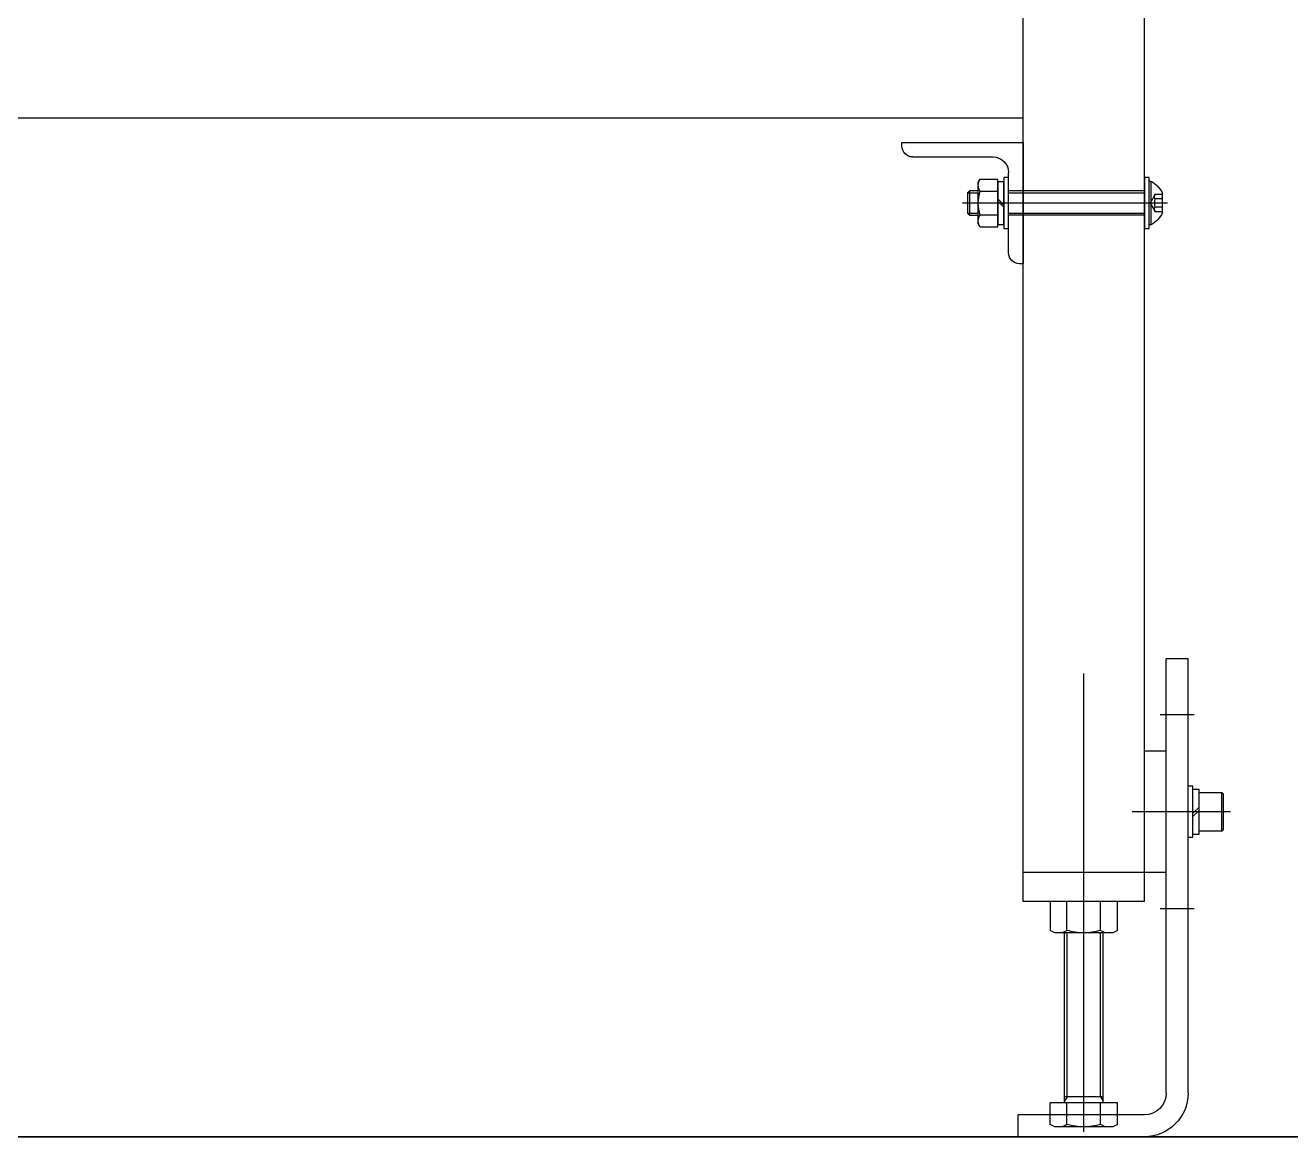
# Model space of a CAD drawing. Header units: millimetres. Extents: x 5349504 to 6791112, y -2212455 to -2153443.
# Drawn here: x 6289433 to 6289954, y -2200924 to -2200465 of the extents above; entities that cross this region are included whole.
import ezdxf

# ---------------------------------------------------------------- set-up
doc = ezdxf.new("R2010")
doc.units = ezdxf.units.MM
doc.header["$LTSCALE"] = 400
doc.layers.get('0').update_dxf_attribs({"lineweight": 9})
for name, color, linetype in [('3ELEV', 3, 'Continuous'), ('EQUIP', 8, 'Continuous'), ('GRND', 8, 'Continuous')]:
    doc.layers.add(name, color=color, linetype=linetype)

# ---------------------------------------------------------------- blocks, each defined once
blk = doc.blocks.new('A$C69B459F7')
for p, q in [((-13.86, -11.93), (-13.86, 0)), ((-13.86, 0), (13.86, 0)), ((-6.93, -11.93), (-6.93, 0)), ((6.93, -11.93), (6.93, 0)), ((13.86, 0), (13.86, -11.93)), ((-13.86, -11.93), (-12, -13)), ((-12, -13), (12, -13)), ((12, -13), (13.86, -11.93))]:
    blk.add_line(p, q)
for centre, radius, start, end in [((-10.39, -6.87), 6.13, 235.591, 304.409), ((0.17, 11), 24, 252.8014, 269.5998), ((-0.17, 11), 24, 270.4002, 287.1986), ((10.39, -6.87), 6.13, 235.591, 304.409)]:
    blk.add_arc(centre, radius, start, end)
blk = doc.blocks.new('A$C44822883')
for p, q in [((50, 0), (0, 0)), ((0, 0), (0, -50)), ((50, -1.5), (50, 0)), ((45.5, -6), (12.5, -6)), ((6, -45.5), (6, -12.5)), ((0, -50), (1.5, -50))]:
    blk.add_line(p, q)
for centre, radius, start, end in [((45.5, -1.5), 4.5, 270, 0), ((12.5, -12.5), 6.5, 90, 180), ((1.5, -45.5), 4.5, 270, 0)]:
    blk.add_arc(centre, radius, start, end)
blk = doc.blocks.new('A$C19D306F1')
for p, q in [((-34.75, -10.5), (-34.75, 10.5)), ((-34.75, 10.5), (-32.75, 10.5)), ((-32.75, 10.5), (-32.75, -10.5)), ((23.25, 10.5), (25.25, 10.5)), ((23.25, -10.5), (23.25, 10.5)), ((25.25, 10.5), (25.25, -10.5)), ((-35.35, 9), (-35.35, -9)), ((-34.75, 9), (-35.35, 9)), ((-34.75, -9), (-34.75, 9)), ((25.25, 8.8), (27.75, 8.8)), ((25.25, -8.8), (25.25, 8.8)), ((27.75, -9.82), (27.75, 9.82)), ((34.99, 9.82), (27.75, 9.82)), ((27.75, 8.8), (27.75, -8.8)), ((35.75, 8.5), (34.99, 9.82)), ((35.75, -8.5), (35.75, 8.5)), ((-40.25, -3.78), (-40.25, 3.78)), ((-32.75, 5), (23.25, 5)), ((27.75, 1.67), (25.25, -0.83)), ((27.75, 0.83), (25.25, -1.67)), ((34.99, 4.91), (27.75, 4.91)), ((35.75, 5), (39.44, 5)), ((39.44, 5), (40.25, 4.19)), ((39.44, 5), (39.44, -5)), ((40.25, 4.19), (40.25, -4.19)), ((-32.75, -5), (23.25, -5)), ((34.99, -4.91), (27.75, -4.91)), ((39.44, -5), (35.75, -5)), ((40.25, -4.19), (39.44, -5)), ((-35.35, -9), (-34.75, -9)), ((27.75, -8.8), (25.25, -8.8)), ((34.99, -9.82), (27.75, -9.82)), ((34.99, -9.82), (35.75, -8.5)), ((-32.75, -10.5), (-34.75, -10.5)), ((25.25, -10.5), (23.25, -10.5))]:
    blk.add_line(p, q)
for centre, radius, start, end in [((-30.99, 0), 10, 115.8419, 157.8029), ((31.41, 7.36), 4.34, 325.591, 34.409), ((18.75, -0.12), 17, 0.4002, 17.1986), ((18.75, 0.12), 17, 342.8014, 359.5998), ((-30.99, 0), 10, 202.1971, 244.1581), ((31.41, -7.36), 4.34, 325.591, 34.409)]:
    blk.add_arc(centre, radius, start, end)
at = {"layer": 'EQUIP'}
for p, q in [((-42.25, 0), (42.25, 0)), ((-40.25, 3.46), (-37.13, 3.46)), ((-40.25, 1.73), (-37.13, 1.73)), ((-37.13, 3.46), (-35.13, 0)), ((-35.13, 0), (-37.13, -3.46)), ((23.25, 4.19), (-32.75, 4.19)), ((40.25, 4.19), (35.75, 4.19)), ((-40.25, -1.73), (-37.13, -1.73)), ((-37.13, -3.46), (-40.25, -3.46)), ((23.25, -4.19), (-32.75, -4.19)), ((40.25, -4.19), (35.75, -4.19))]:
    blk.add_line(p, q, dxfattribs=at)
for centre, radius, start, end in [((-38.4, 2.6), 1.53, 325.61, 34.39), ((-46.98, 0), 10, 350.0249, 9.9751), ((-38.4, -2.6), 1.53, 325.61, 34.39)]:
    blk.add_arc(centre, radius, start, end, dxfattribs=at)
blk = doc.blocks.new('BL-EQ-SECT_1_20230313')
at = {"layer": 'EQUIP'}
for p, q in [((79926.25, 349.6), (79926.25, 1772.6)), ((79976.25, 349.6), (79976.25, 1772.6)), ((79976.25, 672.6), (81076.25, 672.6)), ((79908.25, 449.6), (79917.25, 449.6)), ((79908.25, 270.6), (79908.25, 449.6)), ((79917.25, 270.6), (79917.25, 449.6)), ((79951.25, 254.6), (79951.25, 443.6)), ((79905.75, 426.6), (79919.75, 426.6)), ((79917.25, 411.6), (79926.25, 411.6)), ((79894.35, 378.6), (79894.35, 394.6)), ((79890.75, 386.6), (79931.25, 386.6)), ((79906.25, 386.05), (79903.75, 388.55)), ((79906.25, 384.64), (79903.75, 387.14)), ((79917.25, 361.6), (79976.25, 361.6)), ((79926.25, 349.6), (79976.25, 349.6)), ((79905.75, 346.6), (79919.75, 346.6)), ((79943.25, 266.6), (79943.25, 336.6)), ((79944.34, 269.07), (79944.34, 336.6)), ((79958.17, 269.07), (79958.17, 336.6)), ((79959.25, 266.6), (79959.25, 336.6)), ((79937.4, 257.67), (79937.4, 266.6)), ((79937.4, 266.6), (79965.11, 266.6)), ((79943.25, 269.07), (79959.25, 269.07)), ((79944.34, 269.07), (79943.25, 267.2)), ((79944.33, 257.67), (79944.33, 266.6)), ((79958.17, 269.07), (79959.25, 267.2)), ((79958.18, 257.67), (79958.18, 266.6)), ((79965.11, 257.67), (79965.11, 266.6)), ((79926.25, 261.6), (79978.25, 261.6)), ((79978.25, 252.6), (79978.25, 261.6)), ((79937.4, 257.67), (79939.25, 256.6)), ((79939.25, 256.6), (79963.25, 256.6)), ((79963.25, 256.6), (79965.11, 257.67)), ((78726.25, 252.6), (82326.25, 252.6))]:
    blk.add_line(p, q, dxfattribs=at)
for points in [[(79908.25, 376.1), (79906.25, 376.1), (79906.25, 397.1), (79908.25, 397.1)], [(79903.75, 394.6), (79894.35, 394.6), (79893.75, 394), (79893.75, 379.2), (79894.35, 378.6), (79903.75, 378.6)], [(79906.25, 377.4), (79903.75, 377.4), (79903.75, 395.8), (79906.25, 395.8)]]:
    blk.add_lwpolyline(points, dxfattribs=at)
for centre, radius, start, end in [((79926.25, 270.6), 18, 180, 270), ((79926.25, 270.6), 9, 180, 270), ((79940.86, 262.73), 6.13, 235.591, 304.409), ((79951.25, 280.65), 24, 253.2199, 286.7801), ((79961.65, 262.73), 6.13, 235.591, 304.409)]:
    blk.add_arc(centre, radius, start, end, dxfattribs=at)
for name, p in [('A$C44822883', (79976.25, 662.6)), ('A$C19D306F1', (79959, 637.6)), ('A$C69B459F7', (79951.25, 349.6))]:
    blk.add_blockref(name, p, dxfattribs=at)

msp = doc.modelspace()

# ---------------------------------------------------------------- block references
at = {"layer": 'GRND', "xscale": -1}
msp.add_blockref('BL-EQ-SECT_1_20230313', (6369820.12, -2201176.2), dxfattribs=at)

# ---------------------------------------------------------------- next in the draw order: linework, layer by layer
at = {"layer": '3ELEV'}
msp.add_lwpolyline([(6287493.86, -2200923.6), (6291093.86, -2200923.6)], dxfattribs=at)

doc.saveas('drawing.dxf')
